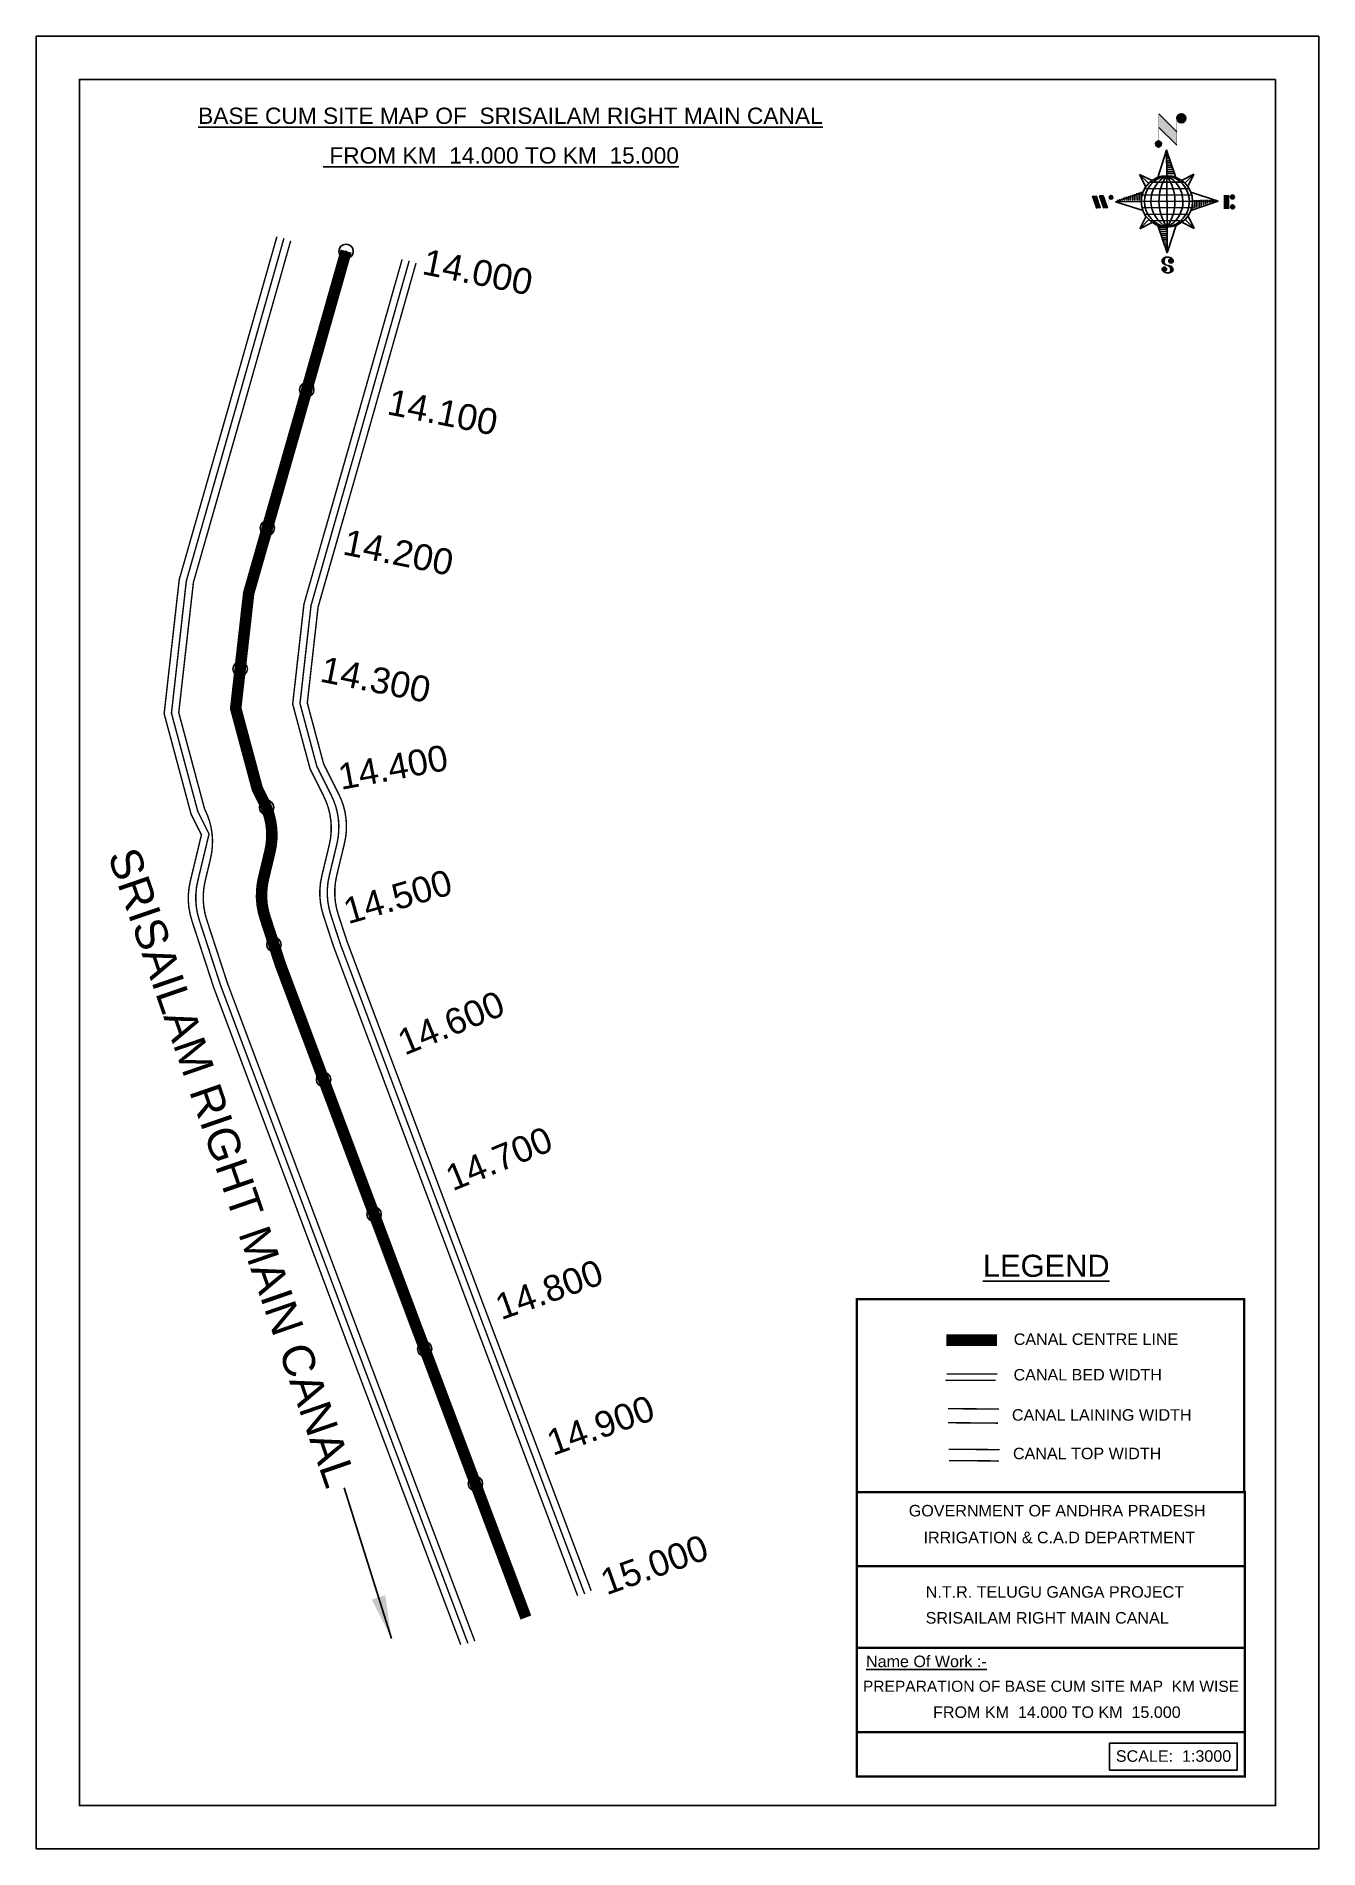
# Model space of a CAD drawing. Header units: inches. Extents: x 303500 to 304391, y 1750835 to 1752095.
import ezdxf

# ---------------------------------------------------------------- set-up
doc = ezdxf.new("R2010")
doc.units = ezdxf.units.IN
doc.header["$MEASUREMENT"] = 0
doc.header["$PDMODE"] = 32
doc.header["$PDSIZE"] = 10
for name, color, linetype in [('AQUADUCT', 1, 'Continuous'), ('bed with', 5, 'Continuous'), ('bord', 1, 'Continuous'), ('CHAINAGE', 7, 'Continuous'), ('FRAME 025', 7, 'Continuous'), ('lining', 4, 'Continuous'), ('TEXT', 7, 'Continuous'), ('top of bund', 1, 'Continuous'), ('V', 6, 'Continuous')]:
    doc.layers.add(name, color=color, linetype=linetype)
doc.styles.get("Standard").update_dxf_attribs({"font": 'arial.ttf'})
doc.dimstyles.get("Standard").update_dxf_attribs({"dimtxt": 0.18, "dimasz": 0.18, "dimexe": 0.18, "dimexo": 0.0625, "dimgap": 0.09, "dimtad": 0, "dimtih": 1, "dimtoh": 1, "dimdec": 4, "dimzin": 0, "dimdsep": 46, "dimtxsty": 'Standard', "dimcen": 0.09, "dimadec": 0, "dimazin": 0, "dimtfac": 1, "dimtdec": 4, "dimtofl": 0, "dimtmove": 0, "dimatfit": 3, "dimfxl": 0, "dimtolj": 1, "dimtzin": 0, "dimarcsym": 0})
pattern_1 = [(267.2971131487395, (-8720374.9383359, 50637915.13839893), (10.53672553373347, -0.4974314379093613), [])]
pattern_2 = [(357.2971131487395, (-8720374.9383359, 50637915.13839893), (0.4974314379093601, 10.53672553373348), [])]

# ---------------------------------------------------------------- blocks, each defined once
blk = doc.blocks.new('*X5')
at = {"color": 0, "linetype": 'Continuous'}
for p, q in [((6321.563175437702, 239.2074203663178), (6322.581924588794, 240.2261695174094)), ((6321.571094283617, 239.3921159075293), (6322.524536642279, 240.3455582661906)), ((6321.579013129532, 239.5768114487408), (6322.467148695763, 240.4649470149719)), ((6321.586931975447, 239.7615069899523), (6322.409760749248, 240.5843357637531)), ((6321.594850821361, 239.9462025311638), (6322.352372802732, 240.7037245125344)), ((6321.602769667276, 240.1308980723753), (6322.294984856217, 240.8231132613157)), ((6321.610688513191, 240.3155936135868), (6322.322610836808, 241.0275159372032)), ((6321.618607359106, 240.5002891547983), (6322.339575221931, 241.2212570176224)), ((6321.670405508729, 239.1378737420482), (6322.639312535309, 240.1067807686281)), ((6321.756101028845, 239.046792566867), (6322.694551492757, 239.9852430307802)), ((6321.767025283511, 240.8254837745006), (6322.356539607053, 241.4149980980416)), ((6321.841796548961, 238.9557113916858), (6322.784401525116, 239.8983163678416)), ((6321.927492069076, 238.8646302165046), (6322.874251557474, 239.8113897049031)), ((6322.013187589191, 238.7735490413234), (6322.964101589832, 239.7244630419646)), ((6322.075863133939, 241.3110983202248), (6322.373503992176, 241.6087391784607)), ((6322.098883109306, 238.6824678661422), (6323.053951622191, 239.637536379026)), ((6322.184578629423, 238.591386690961), (6323.143801654548, 239.5506097160875)), ((6322.270274149538, 238.5003055157798), (6323.233651686906, 239.463683053149)), ((6322.405772691616, 238.4590273625623), (6323.316199320379, 239.3694539913255)), ((6322.536564177177, 238.4130421528257), (6323.436926723143, 239.3134046987925)), ((6322.667355662737, 238.3670569430892), (6323.557654125907, 239.2573554062594)), ((6322.798147148297, 238.3210717333527), (6323.67838152867, 239.2013061137264)), ((6322.928938633857, 238.2750865236161), (6323.799108931434, 239.1452568211934)), ((6323.059730119417, 238.2291013138795), (6323.919836334197, 239.0892075286604)), ((6323.190521604977, 238.183116104143), (6324.040563736961, 239.0331582361274)), ((6323.334898284248, 238.1507160881169), (6324.161291139725, 238.9771089435944)), ((6323.500484499982, 238.1395256085544), (6324.282018542488, 238.9210596510615)), ((6323.666070715716, 238.1283351289918), (6324.389078986148, 238.8513433994243)), ((6323.83165693145, 238.1171446494292), (6324.558435473549, 238.8439231915289)), ((6324.097210919775, 238.2059219424567), (6324.727791960951, 238.8365029836336)), ((6324.341779298861, 238.2737136262468), (6324.897148448353, 238.8290827757383)), ((6324.586347677948, 238.341505310037), (6325.066504935754, 238.821662567843)), ((6324.830916057034, 238.4092969938271), (6325.235861423155, 238.8142423599477)), ((6325.075484436121, 238.4770886776172), (6325.405217910557, 238.8068221520524)), ((6325.401209342145, 238.6260368883443), (6325.574574397958, 238.7994019441571))]:
    blk.add_line(p, q, dxfattribs=at)
blk = doc.blocks.new('*X4')
at = {"color": 0, "linetype": 'Continuous'}
for p, q in [((6324.425409812192, 240.3018877878409), (6324.530098087213, 240.4065760628617)), ((6324.560821561592, 240.2605228419445), (6324.762767368324, 240.4624686486762)), ((6324.696233310992, 240.2191578960481), (6324.995436649435, 240.5183612344908)), ((6324.831645060392, 240.1777929501517), (6325.228105930546, 240.5742538203053)), ((6324.967056809793, 240.1364280042552), (6325.451206401633, 240.6205775960956)), ((6325.102468559193, 240.0950630583588), (6325.626700194168, 240.619294693334)), ((6325.231508829004, 240.0473266328736), (6325.802193986703, 240.6180117905725)), ((6325.335045025791, 239.9740861343645), (6325.976788801136, 240.6158299097086)), ((6325.438581222579, 239.9008456358553), (6326.100204563527, 240.5624689768027)), ((6325.542117419366, 239.8276051373462), (6326.223620325917, 240.5091080438968)), ((6325.645653616154, 239.754364638837), (6326.347036088308, 240.455747110991)), ((6325.749189812941, 239.6811241403279), (6326.470451850699, 240.4023861780851)), ((6325.852726009729, 239.6078836418188), (6326.593867613089, 240.3490252451792)), ((6325.951486090436, 239.5298670272285), (6326.71728337548, 240.2956643122733)), ((6326.036566250415, 239.4381704919113), (6326.840699137871, 240.2423033793674)), ((6326.121646410395, 239.346473956594), (6326.964114900262, 240.1889424464615)), ((6326.206726570374, 239.2547774212767), (6327.055858370612, 240.1039092215148)), ((6326.291806730354, 239.1630808859595), (6327.135785134496, 240.0070592901021)), ((6326.376886890333, 239.0713843506422), (6327.21571189838, 239.9102093586895)), ((6326.461967050313, 238.9796878153249), (6327.295638662264, 239.8133594272769)), ((6326.547047210292, 238.8879912800077), (6327.375565426148, 239.7165094958642)), ((6326.632127370272, 238.7962947446904), (6327.455492190032, 239.6196595644516)), ((6326.717207530251, 238.7045982093731), (6327.535418953916, 239.5228096330389)), ((6326.788410008449, 236.4777036487165), (6327.354219516036, 237.0435131563033)), ((6326.792225928501, 238.6028399123283), (6327.6153457178, 239.4259597016263)), ((6326.838137672734, 238.4719749612643), (6327.695272481684, 239.3291097702136)), ((6326.884049416966, 238.3411100102004), (6327.775199245568, 239.2322598388009)), ((6326.916746160023, 236.7828164955863), (6327.582476853365, 237.4485471889285)), ((6326.9299611612, 238.2102450591364), (6327.853734496604, 239.1340183945408)), ((6326.975872905432, 238.0793801080725), (6327.849127438164, 238.952634640804)), ((6327.003134980726, 237.9298654880686), (6327.844520379724, 238.7712508870673)), ((6327.012515933215, 237.7624697452613), (6327.839913321284, 238.5898671333306)), ((6327.021896885704, 237.5950740024541), (6327.835306262844, 238.4084833795939)), ((6327.031277838193, 237.4276782596467), (6327.830699204404, 238.2270996258572)), ((6327.040658790683, 237.2602825168395), (6327.826092145964, 238.0457158721205)), ((6327.045082311595, 237.087929342456), (6327.810734190693, 237.8535812215537))]:
    blk.add_line(p, q, dxfattribs=at)
blk = doc.blocks.new('H')
at = {"layer": 'bord', "extrusion": (0.0004278845142637609, 0.00479197890903182, 0.9999884268595202)}
h = blk.add_hatch(dxfattribs=at)
h.set_pattern_fill('LINE', color=8, scale=84.38768555040302, angle=-2.702886851260515, style=0)
h.set_pattern_definition(pattern_2)
h.paths.add_polyline_path([(-492.4668010775931, 785.5898788240738, -0.090992046448718), (-447.9625593584497, 775.2324968557805), (-486.4976985411486, 912.0312741750386)])
h = blk.add_hatch(dxfattribs=at)
h.set_pattern_fill('LINE', color=8, scale=84.38768555040302, angle=-92.70288685126052, style=0)
h.set_pattern_definition(pattern_1)
h.paths.add_polyline_path([(-624.8772989658173, 665.1175860036165, -0.09099204644210665), (-614.5199170010164, 709.6218277204316), (-751.3186943142209, 671.0866885515861)])
h = blk.add_hatch(dxfattribs=at)
h.set_pattern_fill('LINE', color=8, scale=84.38768555040302, angle=-92.70288685126052, style=0)
h.set_pattern_definition(pattern_1)
h.paths.add_polyline_path([(-245.5531129193259, 647.210278397426), (-371.9945082624909, 653.17938094493, -0.09099204644878103), (-382.3518902289215, 608.6751392250881)])
h = blk.add_hatch(dxfattribs=at)
h.set_pattern_fill('LINE', color=8, scale=84.38768555040302, angle=-2.702886851260515, style=0)
h.set_pattern_definition(pattern_2)
h.paths.add_polyline_path([(-504.4050061509479, 532.7070881242398, -0.090992046448718), (-548.909247870557, 543.064470092766), (-510.3741086877417, 406.2656927765347)])
at = {"layer": 'bord', "extrusion": (0.0004278845142637604, 0.00479197890903182, 0.9999884268595203)}
for p, q in [((-516.2384251924814, 1087.08582315594, -1217.145331720205), (-431.5311611755169, 993.9857607749291, -1216.735438367611)), ((-519.3860571105615, 1020.408509141766, -1216.824464901347), (-434.678793075087, 927.3084467682056, -1216.414571548796)), ((-538.2690597721958, 773.6536562892143, -1215.633927328097), (-487.0181812191731, 906.212239655666, -1216.291082326422)), ((-487.0181812191731, 906.212239655666, -1216.291082326422), (-492.9870239489828, 779.7722960542887, -1215.682623766277)), ((-487.0181812191731, 906.212239655666, -1216.291082326422), (-448.4827650671941, 769.4150330077391, -1215.652034309381)), ((-626.736305744329, 793.7732813858893, -1215.692487060367), (-566.811349663476, 760.1895317081362, -1215.557193835181)), ((-626.736305744329, 793.7732813858893, -1215.692487060367), (-584.1428260545363, 746.9596384149045, -1215.486379775655)), ((-598.946746484784, 730.9517588270828, -1215.4033350249), (-626.736305744329, 793.7732813858893, -1215.692487060367)), ((-421.3357812265749, 753.3219341966324, -1215.586531535218), (-358.5136001041974, 781.1110481221694, -1215.746578873753)), ((-358.5136001041974, 781.1110481221694, -1215.746578873753), (-405.3276889660046, 738.5181495659053, -1215.522440984547)), ((-358.5136001041974, 781.1110481221694, -1215.746578873753), (-392.0976094479556, 721.1868434431963, -1215.445049781629)), ((-864.6667208376457, 700.9117660832126, -1215.145683569252), (-846.8602190883248, 637.7003116968554, -1214.850391321915)), ((-846.885899517627, 700.0723706756253, -1215.149269383754), (-829.079397758178, 636.8609162860084, -1214.853977136408)), ((-829.1050781964441, 699.2329752675723, -1215.152855198257), (-811.2985764592304, 636.0215208844747, -1214.857562950931)), ((-829.1050781964441, 699.2329752675723, -1215.152855198257), (-811.3242568973801, 698.393579858588, -1215.156441012743)), ((-811.3242568973801, 698.393579858588, -1215.156441012743), (-793.5177551378147, 635.1821254740935, -1214.861148765422)), ((-751.8386587080895, 665.2704204607289, -1215.023166955395), (-615.0399729244527, 703.8051171880215, -1215.266361263119)), ((-751.8386587080895, 665.2704204607289, -1215.023166955395), (-625.3972626964678, 659.3013864478562, -1215.048666080719)), ((-619.2784603905748, 614.0198538512923, -1214.834293591338), (-751.8386587080895, 665.2704204607289, -1215.023166955395)), ((-246.0730746499612, 641.3942844460253, -1215.12516345687), (-382.8717604242847, 602.859587718267, -1214.881969149149)), ((-378.6332729603746, 692.6448510554619, -1215.314036820931), (-246.0730746499612, 641.3942844460253, -1215.12516345687)), ((-372.5144706616993, 647.363318458898, -1215.099664331546), (-246.0730746499612, 641.3942844460253, -1215.12516345687)), ((-213.4791469212505, 669.2951450282708, -1215.272811938016), (-216.710715676134, 600.8397693103179, -1214.943388670676)), ((-197.1518122339039, 599.9164343632292, -1214.947333066632), (-193.9202434780891, 668.3718100786209, -1215.276756333961)), ((-639.398133254319, 525.5536567845847, -1214.401751538512), (-605.8141239105607, 585.4778614635579, -1214.703280630637)), ((-639.398133254319, 525.5536567845847, -1214.401751538512), (-592.5840443923953, 568.1465553403832, -1214.625889427719)), ((-576.5759521321743, 553.3427707091905, -1214.561798877043), (-639.398133254319, 525.5536567845847, -1214.401751538512)), ((-510.8935521394596, 400.4524652508553, -1213.857248085843), (-549.4289682914387, 537.2496718976181, -1214.496296102879)), ((-371.1754276144202, 512.8914235194679, -1214.455843351893), (-431.1003836950404, 546.475173198618, -1214.591136577086)), ((-371.1754276144202, 512.8914235194679, -1214.455843351893), (-413.7689073036308, 559.7050664918497, -1214.661950636613)), ((-398.9649868734996, 575.7129460782744, -1214.74499538736), (-371.1754276144202, 512.8914235194679, -1214.455843351893)), ((-459.6426735860878, 533.0110486173071, -1214.514403084168), (-510.8935521394596, 400.4524652508553, -1213.857248085843)), ((-504.9247094094171, 526.8924088519998, -1214.465706645989), (-510.8935521394596, 400.4524652508553, -1213.857248085843))]:
    blk.add_line(p, q, dxfattribs=at)
at = {"layer": 'bord', "color": 8, "linetype": 'ByBlock', "extrusion": (0.0004278845142637604, 0.00479197890903182, 0.9999884268595203)}
for p, q in [((-386.4701403837535, 711.3830894059502, -1215.400477790083), (-605.4730712235323, 721.7215742594562, -1215.35631111762)), ((-410.8462962137419, 744.2142448802479, -1215.547375515144), (-578.1125475389999, 752.110393114388, -1215.51364266185)), ((-492.9872379411827, 779.772306161467, -1215.682623723144), (-504.9247094094171, 526.8924088519998, -1214.465706645989)), ((-372.5145726100891, 647.3634304928128, -1215.099664824794), (-625.3973747401615, 659.3012845208868, -1215.048665544341)), ((-378.0217974673142, 615.9429816137999, -1214.946740470406), (-622.87451776542, 627.5017590741627, -1214.897360629442)), ((-375.037429585529, 679.1629559395369, -1215.250969739694), (-619.8901498829364, 690.7217333998997, -1215.201589898729)), ((-392.4388761268347, 584.9431407540105, -1214.792019251512), (-611.441806967312, 595.2816256079823, -1214.747852579053)), ((-419.7993998112506, 554.5543218990788, -1214.634687707282), (-587.06565113744, 562.4504701336846, -1214.600954853988))]:
    blk.add_line(p, q, dxfattribs=at)
at = {"layer": 'bord', "extrusion": (0.0004278845142637604, 0.00479197890903182, 0.9999884268595203)}
for points, elevation in [([(-522.0131121619479, 959.550775259228, 1.60540055982536, 1.60540055982536, 0), (-515.7175743466119, 1092.906934415961, 1.60540055982536, 1.60540055982536, 0)], -1212.142843617219), ([(-434.158262363472, 933.1277235058805, 1.60540055982536, 1.60540055982536, 0), (-427.8627245295095, 1066.483882669366, 1.60540055982536, 1.60540055982536, 0)], -1212.142843617219), ([(-870.0736340994383, 707.00824508073, 0.6421602239301444, 0.6421602239301444, 0), (-846.3658724653925, 705.889038352192, 0.6421602239301444, 0.6421602239301444, 0)], -1212.142843617219), ([(-828.5594987093612, 642.6768581911618, 0.6421602239301444, 0.6421602239301444, 0), (-855.2307305332708, 643.935965762368, 0.6421602239301444, 0.6421602239301444, 0)], -1212.142843617219), ([(-828.5594987093612, 642.676858191162, 0.6421602239301444, 0.6421602239301444, 0), (-820.953748198869, 677.9586989512691, 0.6421602239301444, 0.6421602239301444, 0)], -1212.142843617223), ([(-810.7786774830411, 641.8374531447001, 0.6421602239301444, 0.6421602239301444, 0), (-784.1074456587239, 640.5783455765209, 0.6421602239301444, 0.6421602239301444, 0)], -1212.142843617222), ([(-792.9978562549747, 640.9980480956772, 0.6421602239301444, 0.6421602239301444, 0), (-781.589230506466, 693.9208092413096, 0.6421602239301444, 0.6421602239301444, 0)], -1212.142843617218), ([(-222.7385766651839, 675.5731321041832, 0.7063762463231584, 0.7063762463231584, 0), (-173.8413183107752, 673.2647682324088, 0.7063762463231584, 0.7063762463231584, 0)], -1212.142843617221), ([(-177.0730277270245, 604.8086065300355, 0.7063762463231584, 0.7063762463231584, 0), (-225.9702860934822, 607.1169704015771, 0.7063762463231584, 0.7063762463231584, 0)], -1212.142843617222)]:
    blk.add_lwpolyline(points, format="xyseb", dxfattribs=dict(at, elevation=elevation))
for points, elevation in [([(-413.6616245851993, 1073.140134249887, 22.25077962579039, 22.25077962579039, 1), (-397.6117714248124, 1057.729118476532, 22.25077962579039, 22.25077962579039, 1)], -1212.14284361722), ([(-530.3419430367337, 949.5474510251247, 14.83385308386026, 14.83385308386026, 1), (-519.6420409089901, 939.2734405104861, 14.83385308386026, 14.83385308386026, 1)], -1212.142843617223), ([(-775.9087905502321, 696.5833098740303, 8.900311850316152, 8.900311850316152, 1), (-769.4888492682775, 690.418903565154, 8.900311850316152, 8.900311850316152, 1)], -1212.142843617216), ([(-177.8339587833615, 666.8757400336997, 9.790343035347762, 9.790343035347762, 1), (-170.7720233739972, 660.0948930920731, 9.790343035347762, 9.790343035347762, 1)], -1212.142843617223), ([(-180.1423226412179, 617.9784816729323, 9.790343035347762, 9.790343035347762, 1), (-173.0803872516442, 611.1976347345654, 9.790343035347762, 9.790343035347762, 1)], -1212.142843617219), ([(-489.8397168474219, 361.7280028313068, 11.05656073458609, 11.05656073458609, 1), (-498.0671858660056, 369.1142257457323, 11.05656073458609, 11.05656073458609, 1)], -1212.142843617215), ([(-525.1949096693778, 321.5505605205689, 11.05656073458609, 11.05656073458609, 1), (-533.4223786795214, 328.9367834347616, 11.05656073458609, 11.05656073458609, 1)], -1212.142843617218)]:
    blk.add_lwpolyline(points, format="xyseb", close=True, dxfattribs=dict(at, elevation=elevation))
at = {"layer": 'bord', "extrusion": (0.0004278845142637604, 0.00479197890903182, 0.9999884268595203), "const_width": 0.7063762463231584, "elevation": -1212.14284361722}
blk.add_lwpolyline([(-194.785239975681, 644.8497587676384), (-185.0057882997701, 644.3880859934699)], dxfattribs=at)
at = {"layer": 'bord', "extrusion": (0.0004278845142637604, 0.00479197890903182, 0.9999884268595203)}
for points, elevation in [([(-537.0436544864716, 317.3909783906986), (-530.686771839954, 310.4778530870033), (-519.7848077441001, 306.8033377354246), (-504.8555995545785, 306.8996049665207), (-493.8614930827366, 309.9751672386152), (-486.3299612487816, 317.6739007300386), (-486.5193926708707, 325.7780890813514), (-490.6180678635317, 333.2605072774198), (-493.5031616341619, 336.2254691210802), (-502.816804350885, 340.8534958871466), (-522.4580017436219, 347.2728260433129), (-530.4257294404489, 351.5824209563287), (-533.6858260648524, 354.5525017987891), (-537.4013079778782, 362.629807892173), (-536.9549017110166, 373.3508360361672), (-530.0284934418471, 380.6827556172281), (-520.0052991440441, 384.0716307398478), (-503.5000552259427, 384.2213990291513), (-492.5323047870551, 379.8708521119993), (-487.1463343054379, 373.2710396641844)], -1212.142843617219), ([(-522.4539065143929, 347.5728294925347), (-526.1949835211592, 353.7751140225195), (-527.7518298353394, 360.6227161141025), (-527.9156661629893, 370.6019260344024), (-525.8991041315983, 375.4503632916039), (-521.3202371541029, 381.1640017041664), (-514.5251386848048, 384.3718976443916)], -1212.142843617221), ([(-504.8555995545785, 306.8996049665207), (-499.0047943263154, 312.3708361831504), (-496.9585419834797, 319.3942984564654), (-497.4612851235933, 326.5275708001649), (-501.2415295758961, 335.3559093211365), (-509.2361390522836, 343.1915685721062)], -1212.142843617219)]:
    blk.add_lwpolyline(points, dxfattribs=dict(at, elevation=elevation))
for centre, radius in [((-405.6366979898718, 1065.434626361347, -1212.142843617228), 22.25077962579068), ((-524.9919919744626, 944.4104457636145, -1212.142843617225), 14.83385308386045), ((-498.4359036135794, 659.1484834742021, -1212.142843617229), 126.5822129822759), ((-772.6988199003781, 693.5011067149355, -1212.142843617225), 8.900311850316273), ((-174.3029910778062, 663.4853165630027, -1212.142843617225), 9.7903430353479), ((-176.6113549475952, 614.5880582008385, -1212.142843617227), 9.7903430353479), ((-493.9534513636986, 365.4211142832808, -1212.142843617226), 11.05656073458623), ((-529.3086441806488, 325.2436719765011, -1212.142843617227), 11.05656073458623)]:
    blk.add_circle(centre, radius, dxfattribs=at)
at = {"layer": 'bord', "color": 8, "linetype": 'ByBlock', "extrusion": (0.0004278845142637604, 0.00479197890903182, 0.9999884268595203)}
for centre, radius, start, end in [((-481.5018944916621, 658.3490694805806, -1212.142843617225), 127.7124113124745, 94.925359787212, 259.6690604518324), ((-436.7958279077627, 656.2386032006533, -1212.142843617224), 140.8227119427793, 113.2864437035868, 241.3079765329169), ((-315.8862391595549, 650.5307512261786, -1212.142843617227), 222.3100112361417, 142.5891607921548, 212.0052594442485), ((-560.0761933124097, 662.0583738566748, -1212.142843617224), 140.8227119427793, 293.2864437035868, 61.30797653291689), ((-680.9857820597445, 667.7662258302183, -1212.142843617228), 222.3100112361417, 322.5891607921548, 32.00525944424854), ((-515.3701267285685, 659.9479075753505, -1212.142843617227), 127.7124113124745, 274.925359787212, 79.66906045183244)]:
    blk.add_arc(centre, radius, start, end, dxfattribs=at)
at = {"layer": 'bord', "extrusion": (0.0004278845142637604, 0.00479197890903182, 0.9999884268595203)}
for points in [[(-515.7175743148887, 1092.906934417125, -1212.142843617227), (-431.0104934413977, 999.8058030862261, -1212.142843617227), (-518.8653432401063, 1026.22885483189, -1212.142843617227), (-434.1582623484545, 933.1277235084416, -1212.142843617227)], [(-864.1466936911305, 706.7284433981881, -1212.142843617225), (-846.3658724649268, 705.889038353589, -1212.142843617225), (-846.34031992468, 643.5162632348297, -1212.142843617225), (-828.5594986876497, 642.6768581867381, -1212.142843617225)], [(-828.5850512369768, 705.049633307593, -1212.142843617229), (-810.804230031204, 704.2102282608984, -1212.142843617229), (-810.778677482168, 641.8374531481927, -1212.142843617229), (-792.9978562541016, 640.9980480994025, -1212.142843617229)], [(-193.4002216503151, 674.1881137788835, -1212.142843617225), (-196.6319310673212, 605.7319520774413, -1212.142843617225), (-212.9591249906118, 675.1114593302475, -1212.142843617225), (-216.1908344065701, 606.6552976257785, -1212.142843617225)]]:
    blk.add_solid(points, dxfattribs=at)
at = {"layer": 'bord', "extrusion": (0.0004278845142637604, 0.00479197890903182, 0.9999884268595203), "xscale": 7.977342409717546, "yscale": 7.977342408231451, "zscale": 7.977342408476333, "rotation": 138.0840426661453}
for name, p in [('*X4', (38300.50170925955, -31929.38484708802, -1212.14284361722)), ('*X5', (38314.39702652739, -31950.87734303279, -1212.142843617221))]:
    blk.add_blockref(name, p, dxfattribs=at)

msp = doc.modelspace()

# ---------------------------------------------------------------- linework, layer by layer
at = {"linetype": 'ByBlock'}
for points in [[(303499.7280413595, 1750834.537929043), (303499.7280413595, 1752094.537929043), (304390.7280413595, 1752094.537929043), (304390.7280413595, 1750834.537929043)], [(304360.7280413595, 1752064.537929043), (304360.7280413595, 1750864.537929043), (303529.7280413595, 1750864.537929043), (303529.7280413595, 1752064.537929043)]]:
    msp.add_lwpolyline(points, close=True, dxfattribs=at)
at = {"color": 3}
for p in [(303714.9467105336, 1751945.014894044), (303687.6683525202, 1751848.807351803), (303660.241509867, 1751752.642072021), (303641.3838798038, 1751654.786761728), (303659.7323572027, 1751558.453792437), (303664.8064045686, 1751463.093381434), (303699.3236650656, 1751369.251972044), (303734.4360092244, 1751275.619054287), (303769.5740799626, 1751181.995803522), (303804.8109600132, 1751088.409681237)]:
    msp.add_point(p, dxfattribs=at)
at = {"layer": 'bed with', "const_width": 1}
for points in [[(303676.4745059771, 1751952.298461293), (303643.7846322951, 1751837.005143361), (303608.9026439164, 1751714.918184035), (303598.714960491, 1751624.360998032), (303616.6451893146, 1751557.421477091), (303616.9015364386, 1751556.908782843, -0.1766004618139221), (303620.7995419876, 1751522.879455444), (303617.0971105233, 1751507.452657676, 0.1385667018068061), (303618.1799836483, 1751480.282980061), (303632.4797492991, 1751436.430365399), (303725.7871291077, 1751187.610685909), (303804.4058744189, 1750978.806061266)], [(303753.9001578568, 1751939.428613113), (303718.8050838343, 1751815.652438066), (303685.687072213, 1751699.739397391), (303677.8747556384, 1751630.296583394), (303689.9445268148, 1751585.236104335), (303699.3840660087, 1751566.357025947, -0.1766004618142555), (303703.2820715577, 1751532.327698548), (303698.0867622969, 1751510.680576629, 0.1385667018083064), (303699.1696354218, 1751483.510899013), (303706.1099668302, 1751462.227216027), (303798.8025870217, 1751215.046895517), (303875.8470006819, 1751010.423560312)]]:
    msp.add_lwpolyline(points, format="xyb", dxfattribs=at)
for points in [[(304166.3059516331, 1751160.099582202), (304164.2506312561, 1751160.127140698), (304131.4582963818, 1751160.104121312), (304131.2218430229, 1751160.113288556)], [(304167.4264057882, 1751164.504840121), (304164.2787103839, 1751164.547045584), (304132.1194696261, 1751164.524470615)]]:
    msp.add_lwpolyline(points, dxfattribs=at)
at = {"layer": 'FRAME 025', "lineweight": -3, "const_width": 1.636994106223717}
for points in [[(304069.9124306603, 1751216.593844072), (304339.0205958348, 1751216.593844072), (304339.0205958348, 1751082.365490144), (304069.9124306603, 1751082.365490144)], [(304069.9124306604, 1751082.365490144), (304339.3861310608, 1751082.365490144), (304339.3861310608, 1750884.819590374), (304069.9124306604, 1750884.819590374)]]:
    msp.add_lwpolyline(points, close=True, dxfattribs=at)
for points in [[(304069.9124306604, 1751031.075248103), (304339.3861310608, 1751031.075248103)], [(304069.9124306604, 1750974.211453192), (304339.3861310608, 1750974.211453192)], [(304069.9124306604, 1750915.580950066), (304339.3861310608, 1750915.580950066)]]:
    msp.add_lwpolyline(points, dxfattribs=at)
at = {"layer": 'lining', "const_width": 1}
for points in [[(303671.7930127354, 1751954.11693736), (303638.9756289887, 1751838.373906511), (303603.9805651794, 1751715.891183179), (303593.6406146483, 1751623.980511791), (303611.9465138338, 1751555.638488165), (303619.7662516406, 1751539.999012551), (303611.9054661791, 1751507.245739795, 0.1385667018074963), (303612.988339304, 1751480.076062179), (303627.7598635597, 1751434.776721128), (303721.106651033, 1751185.851954533), (303799.6411670442, 1750977.271035664)], [(303758.8351592829, 1751938.504230427), (303723.6140871407, 1751814.283674915), (303690.6091509499, 1751698.766398247), (303682.9491014811, 1751630.677069635), (303694.6432022956, 1751587.019093261), (303704.6714076478, 1751566.962682557, -0.1766004618139352), (303708.5694131968, 1751532.933355158), (303703.2784066413, 1751510.88749451, 0.1385667018072918), (303704.3612797662, 1751483.717816895), (303710.8298525697, 1751463.880860298), (303803.4830650964, 1751216.805626893), (303880.7569394938, 1751011.572863708)]]:
    msp.add_lwpolyline(points, format="xyb", dxfattribs=at)
for points in [[(304133.1404280188, 1751140.467826453), (304157.8483030946, 1751140.283489672), (304168.5285795082, 1751140.160850987)], [(304133.1023819952, 1751130.704979061), (304159.953694056, 1751130.499961532), (304167.9964622102, 1751130.407543534)]]:
    msp.add_lwpolyline(points, dxfattribs=at)
at = {"layer": 'top of bund', "const_width": 1}
for points in [[(303666.9122422201, 1751955.232586053), (303634.1666256823, 1751839.742669662), (303599.0584864424, 1751716.864182323), (303588.5662688055, 1751623.60002555), (303607.2478383531, 1751553.855499239), (303614.4789100014, 1751539.393355942), (303606.7138218344, 1751507.038821913, 0.1385667018067218), (303607.7966949594, 1751479.869144298), (303623.0399778208, 1751433.123076857), (303716.4261729583, 1751184.093223157), (303794.6375572471, 1750976.370514347)], [(303763.5651452702, 1751936.856782538), (303728.4230904471, 1751812.914911764), (303695.531229687, 1751697.793399104), (303688.0234473239, 1751631.057555876), (303699.3418777763, 1751588.802082187), (303709.9587492869, 1751567.568339166, -0.1766004618144091), (303713.8567548359, 1751533.539011768), (303708.4700509858, 1751511.094412392, 0.1385667018076333), (303709.5529241107, 1751483.924734777), (303715.5497383086, 1751465.53450457), (303808.1635431711, 1751218.56435827), (303885.2218157566, 1751013.904214951)]]:
    msp.add_lwpolyline(points, format="xyb", dxfattribs=at)
for points in [[(304133.6663354883, 1751112.259791888), (304158.248801508, 1751112.079883264), (304169.0857342363, 1751111.955451004)], [(304168.6571501626, 1751104.100683416), (304160.7416396561, 1751104.19164297), (304133.8082454838, 1751104.394084624)]]:
    msp.add_lwpolyline(points, dxfattribs=at)
at = {"layer": 'V', "color": 6, "const_width": 8}
msp.add_lwpolyline([(303714.9955569832, 1751945.187169695), (303681.2948580647, 1751826.328790713), (303647.2948580647, 1751707.328790713), (303638.2948580647, 1751627.328790713), (303653.2948580647, 1751571.328790713), (303658.1428012237, 1751561.632904395, -0.1766004618139565), (303662.0408067727, 1751527.603576996), (303657.5919364102, 1751509.066617153, 0.1385667018072414), (303658.6748095352, 1751481.896939537), (303669.2948580647, 1751449.328790713), (303762.2948580647, 1751201.328790713), (303839.8808774743, 1750995.266997227)], format="xyb", dxfattribs=at)
for points in [[(304167.2697380857, 1751188.121525317), (304164.6682301946, 1751188.156407296), (304132.0732659589, 1751188.133526459)], [(304132.0732659589, 1751188.133526459), (304167.2697380857, 1751188.121525317)]]:
    msp.add_lwpolyline(points, dxfattribs=at)
at = {"layer": 'V', "color": 0}
msp.add_lwpolyline([(304245.4118010516, 1750907.959073994), (304334.1219354258, 1750907.959073994), (304334.1219354258, 1750889.206597691), (304245.4118010516, 1750889.206597691)], close=True, dxfattribs=at)

# ---------------------------------------------------------------- block references
at = {"layer": 'AQUADUCT', "color": 1, "xscale": 0.1408039184319789, "yscale": 0.1408039184752852, "zscale": 0.1408039184379445, "rotation": 3.078330572322649}
msp.add_blockref('H', (304360.3641045759, 1751891.64243328, 170.8847861942989), dxfattribs=at)

# ---------------------------------------------------------------- texts
at = {"layer": 'CHAINAGE'}
for s, rotation, p in [('14.000', 348.7395608569457, (303766.9912302177, 1751929.315687372)), ('14.100', 348.7395608569457, (303742.688371997, 1751831.885068915)), ('14.200', 348.7395608569457, (303711.8855137763, 1751734.454450458)), ('14.300', 348.7395608569457, (303696.0826555556, 1751646.023832001)), ('14.400', 10.54097034317821, (303711.3903532161, 1751570.605132552)), ('14.500', 16.11726362787553, (303716.3462082804, 1751477.161991686)), ('14.600', 22.27825283314851, (303755.6775496541, 1751385.825546402)), ('14.700', 22.27825283314851, (303789.0042039657, 1751291.503461844)), ('14.800', 19.68433898663777, (303822.8039393282, 1751201.935553014)), ('14.900', 19.68433898663777, (303858.6044842661, 1751107.54010004)), ('15.000', 19.68433898663777, (303895.9050292039, 1751010.644647067))]:
    msp.add_text(s, height=18, rotation=rotation, dxfattribs=at).set_placement(p)
at = {"layer": 'CHAINAGE', "color": 1}
msp.add_text('SRISAILAM RIGHT MAIN CANAL', height=22.1236576310482, rotation=289.0296976221568, dxfattribs=at).set_placement((303549.2138339605, 1751525.318111853))
at = {"layer": 'CHAINAGE', "color": 0}
for s, height, p in [('%%ULEGEND', 15.33694249980499, (304157.3624741283, 1751232.138550801)), ('CANAL CENTRE LINE', 8, (304178.8392089152, 1751184.776794765)), ('CANAL BED WIDTH', 8, (304178.709663627, 1751160.057739181)), ('CANAL LAINING WIDTH', 8, (304177.5853384718, 1751132.11404372)), ('CANAL TOP WIDTH', 8, (304178.3002365435, 1751105.328861767)), ('GOVERNMENT OF ANDHRA PRADESH ', 8, (304105.9204052683, 1751065.571145084)), ('IRRIGATION & C.A.D DEPARTMENT', 8, (304116.1616799928, 1751046.92955068)), ('N.T.R. TELUGU GANGA PROJECT', 8, (304117.7070376811, 1751009.0724616)), ('SRISAILAM RIGHT MAIN CANAL', 8, (304117.6358677388, 1750991.04225542)), ('%%UName Of Work :-', 8, (304076.2205486347, 1750960.810250387)), ('PREPARATION OF BASE CUM SITE MAP  KM WISE', 7.742718181745905, (304074.0312161213, 1750943.627461827)), (' FROM KM  14.000 TO KM  15.000', 8, (304119.6885904458, 1750925.488457161)), ('SCALE:  1:3000', 8, (304249.7736506329, 1750894.994154274))]:
    msp.add_text(s, height=height, dxfattribs=at).set_placement(p)
at = {"layer": 'TEXT', "color": 0}
for s, p in [('%%UBASE CUM SITE MAP OF  SRISAILAM RIGHT MAIN CANAL', (303612.1688323607, 1752033.619707257)), ('%%U FROM KM  14.000 TO KM  15.000', (303698.9611159815, 1752006.010507718))]:
    msp.add_text(s, height=11.29445192087996, dxfattribs=at).set_placement(p)

# ---------------------------------------------------------------- leaders
at = {"layer": 'CHAINAGE', "color": 1}
msp.add_leader([(303746.5212061908, 1750980.692402316), (303713.539230901, 1751085.441767771)], dimstyle='Standard', override={"dimasz": 30, "dimgap": 0.09, "dimtad": 0}, dxfattribs=at)

doc.saveas('drawing.dxf')
